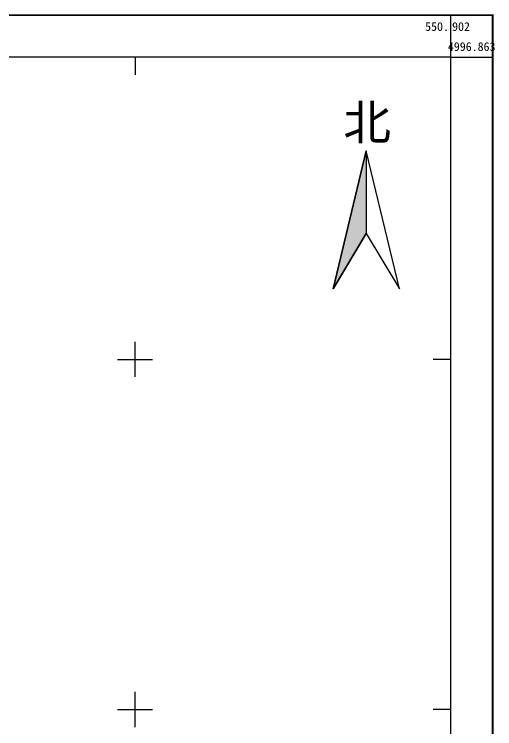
# Model space of a CAD drawing. Extents: x 545706 to 551028, y 4990560 to 4997178.
# Drawn here: x 549655 to 551028, y 4994945 to 4996986 of the extents above; entities that cross this region are included whole.
import ezdxf
from ezdxf.enums import TextEntityAlignment as Align

# ---------------------------------------------------------------- set-up
doc = ezdxf.new("R2010")
doc.units = 0
doc.header["$LTSCALE"] = 10
doc.layers.add('TK', color=7, linetype='CONTINUOUS')
doc.styles.add('宋体', font='')
doc.styles.add('楷体', font='', dxfattribs={"width": 0.8})
doc.styles.get('宋体').set_extended_font_data('SimSun')
doc.styles.get('楷体').set_extended_font_data('楷体_GB2312')

msp = doc.modelspace()

# ---------------------------------------------------------------- hatches: boundary and pattern name
at = {"layer": 'TK', "linetype": 'Continuous'}
msp.add_hatch(color=7, dxfattribs=at).paths.add_polyline_path([(550660.8, 4996595.7), (550660.8, 4996359.9), (550565.7, 4996201.3)])
msp.add_hatch(color=7, dxfattribs=at).paths.add_polyline_path([(550660.8, 4996595.7), (550660.8, 4996359.9), (550565.7, 4996201.3)])

# ---------------------------------------------------------------- linework, layer by layer
for p, q in [((550902, 4996863), (550902, 4996983)), ((550000, 4996863), (550000, 4996813)), ((550902, 4996863), (551022, 4996863)), ((550000, 4995950), (550000, 4996050)), ((549950, 4996000), (550050, 4996000)), ((550902, 4996000), (550852, 4996000)), ((550000, 4994950), (550000, 4995050)), ((549950, 4995000), (550050, 4995000)), ((550902, 4995000), (550852, 4995000))]:
    msp.add_line(p, q, dxfattribs=at)
at = {"layer": 'TK', "linetype": 'Continuous', "const_width": 5, "flags": 128}
msp.add_lwpolyline([(545782, 4990743), (551022, 4990743), (551022, 4996983), (545782, 4996983)], close=True, dxfattribs=at)
at = {"layer": 'TK', "linetype": 'Continuous', "flags": 128}
for points in [[(545902, 4990863), (550902, 4990863), (550902, 4996863), (545902, 4996863)], [(550660.8, 4996595.7), (550565.7, 4996201.3), (550660.8, 4996359.9), (550755.9, 4996201.3)], [(550660.8, 4996595.7), (550660.8, 4996359.9), (550565.7, 4996201.3)], [(550660.8, 4996595.7), (550565.7, 4996201.3), (550660.8, 4996359.9), (550755.9, 4996201.3)], [(550660.8, 4996595.7), (550660.8, 4996359.9), (550565.7, 4996201.3)]]:
    msp.add_lwpolyline(points, close=True, dxfattribs=at)

# ---------------------------------------------------------------- texts
at = {"layer": 'TK', "linetype": 'Continuous', "style": '宋体'}
msp.add_text('550.', height=25, dxfattribs=at).set_placement((550897, 4996950.5), align=Align.MIDDLE_RIGHT)
msp.add_text('902', height=25, dxfattribs=at).set_placement((550906, 4996950.5), align=Align.MIDDLE_LEFT)
msp.add_text('4996.863', height=25, dxfattribs=at).set_placement((550962, 4996893), align=Align.MIDDLE)
at = {"layer": 'TK', "color": 7, "linetype": 'Continuous', "style": '楷体'}
msp.add_text('北', height=100, dxfattribs=at).set_placement((550663.2, 4996596.9), align=Align.BOTTOM_CENTER)
msp.add_text('北', height=100, dxfattribs=at).set_placement((550663.2, 4996596.9), align=Align.BOTTOM_CENTER)

doc.saveas('drawing.dxf')
